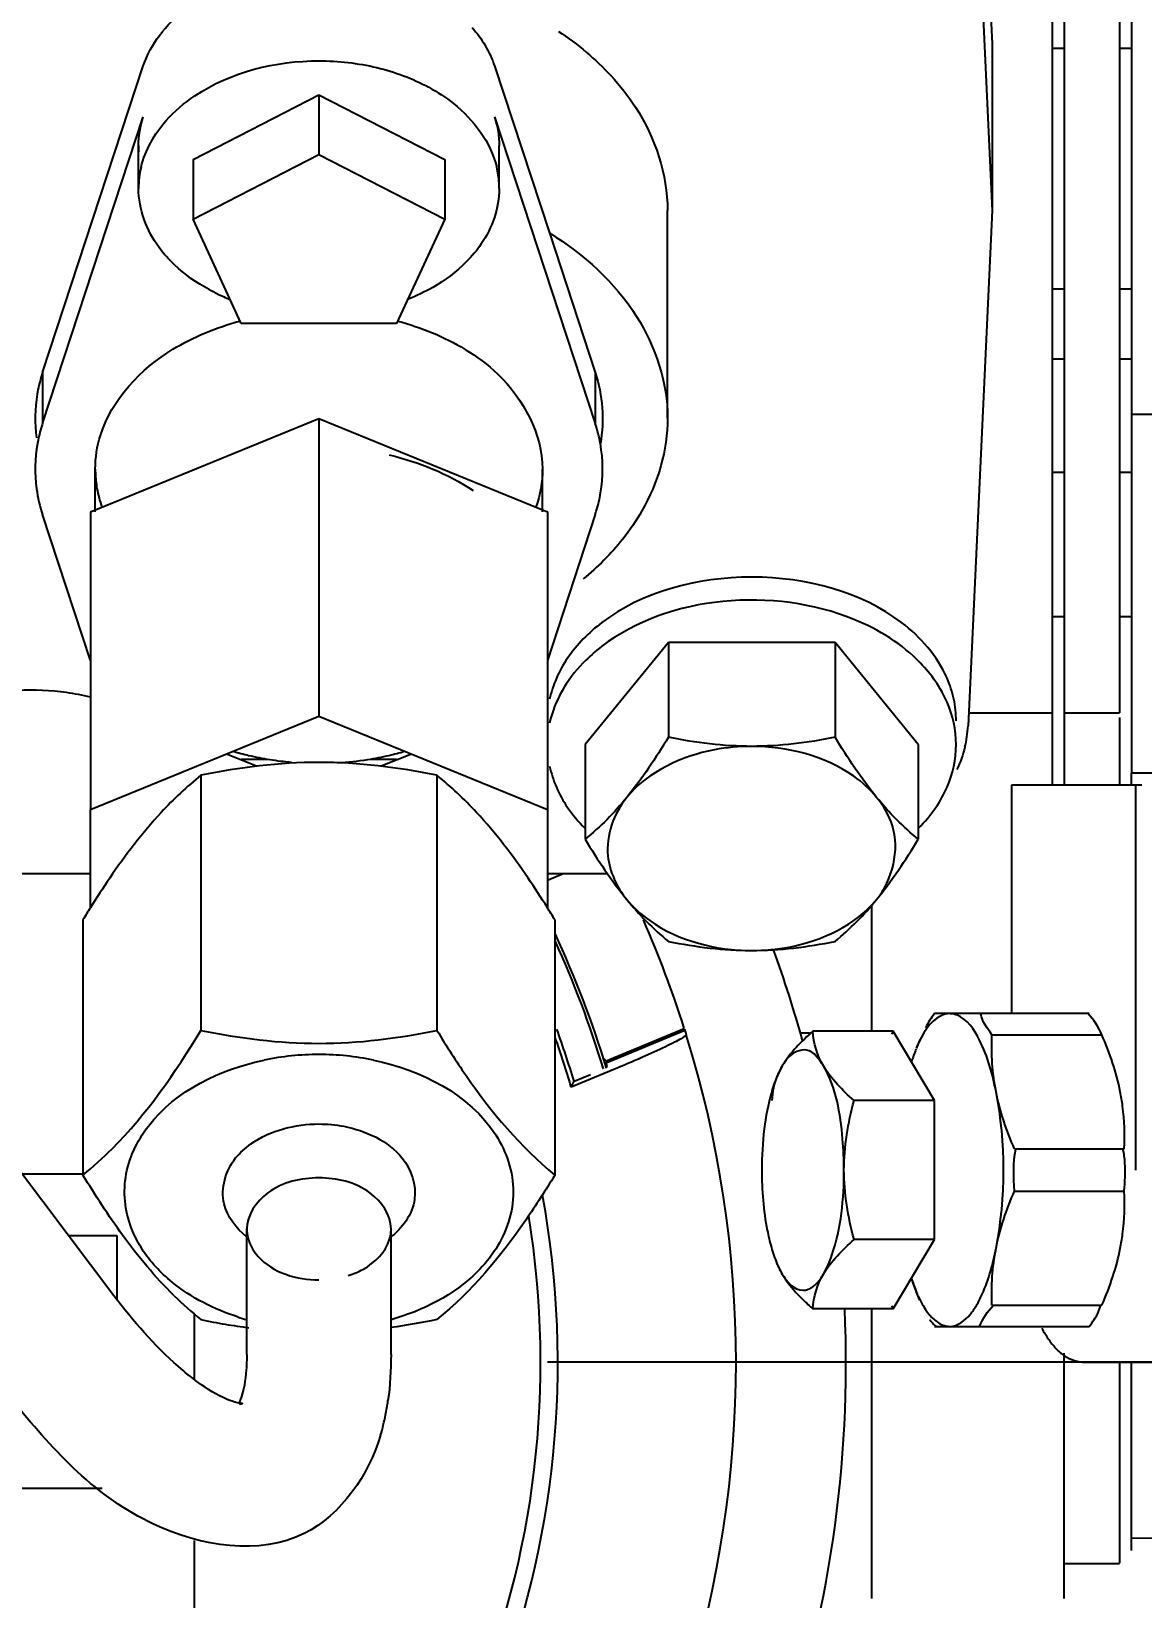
# Model space of a CAD drawing. Header units: millimetres. Extents: x 9130 to 9550, y -18883 to -17651.
# Drawn here: x 9355.924 to 9356.386, y -18046.975 to -18046.323 of the extents above; entities that cross this region are included whole.
import ezdxf

# ---------------------------------------------------------------- set-up
doc = ezdxf.new("R2010")
doc.units = ezdxf.units.MM
doc.linetypes.add('CENTER', pattern=[2, 1.25, -0.25, 0.25, -0.25])
for name, color, linetype in [('3583940_CP01DXF_CONTINUOUS_LINE', 7, 'Continuous'), ('3583940_CP03DXF_CONTINUOUS_LINE', 7, 'Continuous'), ('3884027_DKREDXF_CONTINUOUS_LINE', 7, 'Continuous'), ('5D1026_DKVG0DXF_CONTINUOUS_LINE', 7, 'Continuous'), ('DEFAULT_1', 7, 'CENTER')]:
    doc.layers.add(name, color=color, linetype=linetype)
doc.styles.add('KOTE ZA MONNTAZU', font='simplex.shx', dxfattribs={"width": 0.7, "oblique": 8, "height": 3})
doc.dimstyles.new('KOTE ZA MONTAZU u cm', dxfattribs={"dimscale": 0, "dimtxt": 1.5, "dimasz": 1.5, "dimexe": 0.8, "dimexo": 0.1, "dimgap": 1, "dimtad": 1, "dimdec": 1, "dimlfac": 10, "dimzin": 12, "dimdsep": 46, "dimtxsty": 'KOTE ZA MONNTAZU', "dimcen": 1.5, "dimclrt": 1, "dimadec": 0, "dimazin": 0, "dimtfac": 1, "dimtdec": 1, "dimtmove": 0, "dimatfit": 3, "dimfxl": 1, "dimtolj": 2, "dimtzin": 0, "dimarcsym": 0})

# ---------------------------------------------------------------- blocks, each defined once
blk = doc.blocks.new('*D1102')
at = {"color": 0, "lineweight": -2, "transparency": 16777216}
for p, q in [((9345.4099, -18047.6265), (9345.4099, -18048.70739)), ((9359.4099, -18047.6265), (9359.4099, -18048.70739)), ((9346.0099, -18048.50739), (9358.8099, -18048.50739))]:
    blk.add_line(p, q, dxfattribs=at)
at = {"color": 0, "transparency": 16777216}
for points in [[(9346.0099, -18048.40739), (9346.0099, -18048.60739), (9345.4099, -18048.50739)], [(9358.8099, -18048.40739), (9358.8099, -18048.60739), (9359.4099, -18048.50739)]]:
    blk.add_solid(points, dxfattribs=at)
at = {"layer": 'Defpoints', "color": 0, "transparency": 16777216}
for p in [(9345.4099, -18047.5265), (9359.4099, -18047.5265), (9359.4099, -18048.50739)]:
    blk.add_point(p, dxfattribs=at)
at = {"color": 1, "transparency": 16777216, "insert": (9352.4099, -18047.70739), "char_height": 3, "width": 6.9231878, "attachment_point": 5, "style": 'KOTE ZA MONNTAZU'}
blk.add_mtext('\\A2;{\\H0.4x;140 cm}', dxfattribs=at)

msp = doc.modelspace()

# ---------------------------------------------------------------- linework, layer by layer
at = {"layer": '3583940_CP01DXF_CONTINUOUS_LINE', "color": 6, "linetype": 'Continuous'}
for p, q in [((9356.1389, -18046.67601), (9356.14515, -18046.67342)), ((9356.1631, -18046.75124), (9356.19585, -18046.73768)), ((9356.19595, -18046.738), (9356.1632, -18046.75156)), ((9356.19611, -18046.7385), (9356.16336, -18046.75207)), ((9356.19595, -18046.738), (9356.19667, -18046.74028)), ((9356.16654, -18046.7547), (9356.14885, -18046.76203)), ((9356.16285, -18046.75044), (9356.16258, -18046.75055)), ((9356.1631, -18046.75124), (9356.16285, -18046.75044)), ((9356.16378, -18046.75346), (9356.1632, -18046.75156)), ((9356.14885, -18046.76203), (9356.15, -18046.75961)), ((9356.15, -18046.75961), (9356.15683, -18046.75678))]:
    msp.add_line(p, q, dxfattribs=at)
for radius, start, end in [(0.45847, 17.62548, 23.65535), (0.50419, 15.36659, 19.89812), (0.4064, 16.36015, 19.41971), (0.40819, 16.63954, 19.83598), (0.45847, 342.71583, 17.28417), (0.38436, 178.05162, 10.41973), (0.37719, 178.28265, 9.27887), (0.50419, 319.08374, 2.53141)]:
    msp.add_arc((9355.7589, -18046.8765), radius, start, end, dxfattribs=at)
for points, knots in [([(9356.19667, -18046.74028), (9356.19674, -18046.74052), (9356.19567, -18046.74116), (9356.19432, -18046.7421), (9356.19143, -18046.74357), (9356.18611, -18046.7462), (9356.17764, -18046.75001), (9356.17045, -18046.75307), (9356.16654, -18046.7547)], [0, 0, 0, 0, 0.022643, 0.081013, 0.174063, 0.298348, 0.620774, 1, 1, 1, 1]), ([(9356.16335, -18046.75379), (9356.16347, -18046.75373), (9356.16359, -18046.75364), (9356.1638, -18046.75351), (9356.16378, -18046.75346)], [0, 0, 0, 0, 0.717759, 1, 1, 1, 1])]:
    msp.add_open_spline(points, degree=3, knots=knots, dxfattribs=at)
at = {"layer": '3583940_CP03DXF_CONTINUOUS_LINE', "color": 7, "linetype": 'Continuous'}
for radius, start, end in [(0.42266, 16.82941, 24.95465), (0.42139, 16.84108, 24.58129)]:
    msp.add_arc((9355.7589, -18046.8765), radius, start, end, dxfattribs=at)
at = {"layer": '3884027_DKREDXF_CONTINUOUS_LINE', "color": 7, "linetype": 'Continuous'}
for p, q in [((9356.3769, -18045.84225), (9356.3769, -18046.6065)), ((9356.3539, -18045.84974), (9356.3539, -18046.6365)), ((9356.11695, -18046.33756), (9356.13977, -18046.40699)), ((9355.92896, -18046.46503), (9355.92896, -18046.48624)), ((9356.15884, -18046.46503), (9356.15884, -18046.48624)), ((9355.9489, -18046.52291), (9356.0439, -18046.48413)), ((9356.0439, -18046.48413), (9356.1389, -18046.52291)), ((9356.3819, -18046.48226), (9356.3819, -18046.48436)), ((9355.9489, -18046.58469), (9355.92896, -18046.52401)), ((9356.15884, -18046.52401), (9356.1389, -18046.58469)), ((9355.9489, -18046.64665), (9356.0439, -18046.60787)), ((9356.0439, -18046.60787), (9356.1389, -18046.64665)), ((9356.3489, -18046.6065), (9356.3489, -18046.6365)), ((9356.01794, -18046.62866), (9356.00546, -18046.62357)), ((9356.08235, -18046.62357), (9356.06986, -18046.62866)), ((9356.38607, -18046.6365), (9356.33198, -18046.6365)), ((9356.3819, -18046.6365), (9356.3819, -18046.6315)), ((9355.9489, -18046.68748), (9355.9489, -18046.64665)), ((9356.1389, -18046.64665), (9356.1389, -18046.68748)), ((9356.3819, -18046.9547), (9356.3819, -18046.8765))]:
    msp.add_line(p, q, dxfattribs=at)
at = {"layer": '3884027_DKREDXF_CONTINUOUS_LINE', "color": 6, "linetype": 'Continuous'}
for p, q in [((9356.3489, -18045.85181), (9356.3489, -18046.6065)), ((9356.31385, -18046.11411), (9356.3239, -18046.32835)), ((9356.3819, -18046.13992), (9356.3819, -18046.48226)), ((9356.31385, -18046.1834), (9356.3239, -18046.39765)), ((9355.95866, -18046.84873), (9355.50243, -18046.24517)), ((9356.3239, -18046.32835), (9356.3239, -18046.39765)), ((9356.3489, -18046.33016), (9356.3539, -18046.33016)), ((9356.3769, -18046.33016), (9356.3819, -18046.33016)), ((9355.92896, -18046.46503), (9355.97085, -18046.33756)), ((9355.99159, -18046.37644), (9356.0439, -18046.34956)), ((9356.0439, -18046.34956), (9356.0439, -18046.37431)), ((9356.0439, -18046.34956), (9356.09621, -18046.37644)), ((9355.92896, -18046.48624), (9355.97085, -18046.35877)), ((9356.11695, -18046.35877), (9356.15884, -18046.48624)), ((9355.9689, -18046.38845), (9355.9689, -18046.37078)), ((9355.99159, -18046.40118), (9356.0439, -18046.37431)), ((9355.99159, -18046.37644), (9355.99159, -18046.40118)), ((9356.0439, -18046.37431), (9356.09621, -18046.40118)), ((9356.09621, -18046.37644), (9356.09621, -18046.40118)), ((9356.1189, -18046.38845), (9356.1189, -18046.37078)), ((9356.01157, -18046.44467), (9355.99159, -18046.40118)), ((9356.09621, -18046.40118), (9356.07623, -18046.44467)), ((9356.1889, -18046.48391), (9356.1889, -18046.39765)), ((9356.3239, -18046.39765), (9356.31385, -18046.61189)), ((9356.13977, -18046.40699), (9356.15884, -18046.46503)), ((9356.3489, -18046.43016), (9356.3539, -18046.43016)), ((9356.3769, -18046.43016), (9356.3819, -18046.43016)), ((9356.07623, -18046.44467), (9356.01157, -18046.44467)), ((9356.3489, -18046.45924), (9356.3539, -18046.45924)), ((9356.3769, -18046.45924), (9356.3819, -18046.45924)), ((9356.0439, -18046.48413), (9356.0439, -18046.60787)), ((9356.3819, -18046.48226), (9356.42678, -18046.48226)), ((9356.3819, -18046.48436), (9356.3819, -18046.6315)), ((9355.9509, -18046.52291), (9355.9509, -18046.50513)), ((9356.1369, -18046.52291), (9356.1369, -18046.50513)), ((9356.3539, -18046.5065), (9356.3489, -18046.5065)), ((9356.3819, -18046.5065), (9356.3769, -18046.5065)), ((9355.9489, -18046.52291), (9355.9489, -18046.64665)), ((9356.1389, -18046.52291), (9356.1389, -18046.64665)), ((9356.3539, -18046.5665), (9356.3489, -18046.5665)), ((9356.3819, -18046.5665), (9356.3769, -18046.5665)), ((9356.18926, -18046.57725), (9356.15462, -18046.61968)), ((9356.18926, -18046.57725), (9356.18926, -18046.6166)), ((9356.25854, -18046.57725), (9356.18926, -18046.57725)), ((9356.25854, -18046.57725), (9356.25854, -18046.6166)), ((9356.29318, -18046.61968), (9356.25854, -18046.57725)), ((9356.31385, -18046.6065), (9356.3489, -18046.6065)), ((9356.3539, -18046.6065), (9356.3769, -18046.6065)), ((9356.3769, -18046.6084), (9356.3769, -18046.6365)), ((9356.15462, -18046.61968), (9356.15462, -18046.65902)), ((9356.29318, -18046.61968), (9356.29318, -18046.65902)), ((9356.01157, -18046.62569), (9356.02258, -18046.62569)), ((9356.06522, -18046.62569), (9356.07623, -18046.62569)), ((9355.99483, -18046.63241), (9355.99483, -18046.73847)), ((9356.09298, -18046.63241), (9356.09298, -18046.73847)), ((9356.33198, -18046.6365), (9356.33198, -18046.7315)), ((9356.7769, -18046.6315), (9356.3819, -18046.6315)), ((9356.38358, -18046.7965), (9356.3836, -18046.63665)), ((9355.9489, -18046.67342), (9355.8989, -18046.67342)), ((9356.16399, -18046.67342), (9356.1389, -18046.67342)), ((9356.2739, -18046.73876), (9356.2739, -18046.68634)), ((9355.94575, -18046.69251), (9355.94575, -18046.79858)), ((9356.14205, -18046.69251), (9356.14205, -18046.79858)), ((9356.3643, -18046.7315), (9356.29988, -18046.7315)), ((9356.28276, -18046.73876), (9356.24936, -18046.73876)), ((9356.28276, -18046.73876), (9356.28203, -18046.73999)), ((9356.29986, -18046.76763), (9356.28276, -18046.73876)), ((9356.32382, -18046.74025), (9356.36949, -18046.74025)), ((9356.29376, -18046.74241), (9356.29223, -18046.74604)), ((9356.23662, -18046.7532), (9356.23439, -18046.75769)), ((9356.23461, -18046.75715), (9356.23439, -18046.75768)), ((9356.29986, -18046.76763), (9356.26647, -18046.76763)), ((9356.29986, -18046.82537), (9356.29986, -18046.76763)), ((9356.3332, -18046.78774), (9356.37886, -18046.78774)), ((9356.3332, -18046.80525), (9356.37886, -18046.80525)), ((9356.0139, -18046.87316), (9356.0139, -18046.82099)), ((9356.0739, -18046.87316), (9356.0739, -18046.82099)), ((9356.29986, -18046.82537), (9356.26647, -18046.82537)), ((9356.28276, -18046.85423), (9356.29986, -18046.82537)), ((9356.23461, -18046.83585), (9356.23439, -18046.83531)), ((9356.23439, -18046.83531), (9356.23662, -18046.8398)), ((9356.29376, -18046.85059), (9356.29223, -18046.84695)), ((9356.32382, -18046.85274), (9356.36949, -18046.85274)), ((9356.28276, -18046.85423), (9356.24936, -18046.85423)), ((9356.2739, -18046.97464), (9356.2739, -18046.85423)), ((9356.28203, -18046.853), (9356.28276, -18046.85423)), ((9356.29988, -18046.8615), (9356.3643, -18046.8615)), ((9356.3539, -18046.97464), (9356.3539, -18046.87257)), ((9356.42371, -18046.8765), (9356.36263, -18046.8765)), ((9356.3769, -18046.8765), (9356.3769, -18046.95998)), ((9356.41226, -18046.9493), (9356.3819, -18046.9497)), ((9356.3539, -18046.96), (9356.3769, -18046.96))]:
    msp.add_line(p, q, dxfattribs=at)
for centre, radius, start, end in [((9356.00642, -18046.37077), 0.03752, 180.00235, 183.64498), ((9356.00706, -18046.3885), 0.03816, 166.51698, 179.92984), ((9356.08075, -18046.38851), 0.03815, 3.38166, 13.48663), ((9356.08138, -18046.38845), 0.03752, 359.99949, 3.35336), ((9356.03631, -18046.36033), 0.07985, 241.50363, 244.17901), ((9356.03833, -18046.35612), 0.08453, 244.19034, 248.18473), ((9355.9974, -18046.50513), 0.0465, 179.99938, 181.96318), ((9355.99781, -18046.5051), 0.04691, 181.97573, 189.88357), ((9355.99984, -18046.50471), 0.04898, 189.92532, 199.38622), ((9355.92452, -18046.70489), 0.1078, 76.92318, 82.33143), ((9356.2658, -18046.60982), 0.0431, 0.05117, 12.04816), ((9356.26796, -18046.60969), 0.04594, 346.02106, 357.26062), ((9356.10026, -18046.7615), 0.16668, 129.23853, 137.01876), ((9355.98754, -18046.7615), 0.16668, 42.98071, 50.76146), ((9356.28969, -18046.901), 0.40218, 145.84227, 147.92709), ((9355.79811, -18046.901), 0.40218, 32.07293, 34.15753), ((9356.39122, -18046.96522), 0.52232, 147.87225, 148.52593), ((9355.69658, -18046.96522), 0.52232, 31.47407, 32.12775), ((9356.04381, -18046.86079), 0.1123, 89.95558, 101.63853), ((9356.04391, -18046.86232), 0.11383, 84.21946, 90.00484), ((9356.40365, -18046.78932), 0.11947, 158.87689, 161.56589), ((9356.34614, -18046.76873), 0.05848, 155.98514, 157.1691), ((9356.04428, -18046.85888), 0.11036, 78.30528, 84.23111), ((9356.40365, -18046.80368), 0.11947, 198.43414, 201.12386), ((9356.09963, -18046.73024), 0.16578, 225.62443, 230.78769), ((9356.34434, -18046.82504), 0.05653, 202.81145, 205.05545), ((9356.05757, -18046.552), 0.31304, 258.43711, 260.32683), ((9356.04143, -18046.76129), 0.10124, 252.12073, 254.18484), ((9356.05022, -18046.59511), 0.2693, 260.32869, 262.44516), ((9356.36462, -18046.85792), 0.01905, 230.13796, 235.83448), ((9355.97649, -18046.87944), 0.09698, 343.69754, 348.77897), ((9355.96525, -18046.87716), 0.10845, 348.75588, 351.94603)]:
    msp.add_arc(centre, radius, start, end, dxfattribs=at)
at = {"layer": '3884027_DKREDXF_CONTINUOUS_LINE', "color": 7, "linetype": 'Continuous'}
for centre, radius, start, end in [((9355.98735, -18046.48429), 0.06148, 163.47833, 170.34443), ((9355.9889, -18046.48473), 0.06309, 161.80873, 163.49747), ((9355.9856, -18046.48392), 0.0597, 170.41375, 187.89361), ((9355.9889, -18046.50594), 0.06309, 161.80873, 163.49747), ((9356.10002, -18046.5056), 0.06193, 10.29298, 18.21871), ((9355.98679, -18046.50539), 0.06091, 166.90731, 169.6987), ((9355.98792, -18046.50565), 0.06207, 163.49292, 166.90509), ((9355.98567, -18046.50513), 0.05976, 169.74614, 187.88267), ((9356.10201, -18046.50513), 0.05988, 350.45115, 10.18578), ((9355.98746, -18046.50474), 0.06159, 188.016, 198.2313), ((9356.10045, -18046.50475), 0.06148, 343.47833, 350.34443), ((9356.0989, -18046.50431), 0.06309, 341.80873, 343.49747), ((9356.04192, -18046.50762), 0.11965, 253.65959, 256.83856), ((9356.04302, -18046.50289), 0.12451, 256.84241, 260.96675), ((9356.04477, -18046.50283), 0.12456, 279.00829, 283.13108), ((9356.04586, -18046.50756), 0.11971, 283.13581, 286.33987), ((9356.04367, -18046.49885), 0.12859, 260.96308, 264.99956), ((9356.04406, -18046.49829), 0.12916, 273.3573, 279.0046), ((9356.28492, -18046.78221), 0.09405, 7.5217, 11.16635), ((9356.02912, -18046.82098), 0.01522, 180.05382, 193.80932), ((9356.02976, -18046.82084), 0.01587, 193.75984, 198.442), ((9356.28492, -18046.81078), 0.09405, 348.83365, 352.47898)]:
    msp.add_arc(centre, radius, start, end, dxfattribs=at)
at = {"layer": '3884027_DKREDXF_CONTINUOUS_LINE', "color": 6, "linetype": 'Continuous'}
for points in [[(9355.97085, -18046.33756), (9355.97386, -18046.32838), (9355.98042, -18046.3202), (9355.988, -18046.31421)], [(9356.14355, -18046.32317), (9356.15149, -18046.32848), (9356.15894, -18046.33467), (9356.1654, -18046.34169)], [(9356.0439, -18046.33542), (9356.05199, -18046.33542), (9356.06013, -18046.33635), (9356.068, -18046.33823)], [(9356.068, -18046.33823), (9356.07548, -18046.34003), (9356.08283, -18046.34272), (9356.08959, -18046.3464)], [(9355.9689, -18046.37078), (9355.9689, -18046.36672), (9355.96958, -18046.36262), (9355.97085, -18046.35877)], [(9355.96995, -18046.3796), (9355.97165, -18046.37249), (9355.9755, -18046.36577), (9355.98035, -18046.36029)], [(9356.11695, -18046.35877), (9356.11822, -18046.36262), (9356.1189, -18046.36672), (9356.1189, -18046.37078)], [(9356.1189, -18046.38845), (9356.1189, -18046.39654), (9356.11599, -18046.40487), (9356.11142, -18046.41154)], [(9356.11142, -18046.41154), (9356.10959, -18046.41422), (9356.10748, -18046.41673), (9356.10518, -18046.41903)], [(9355.99821, -18046.43051), (9355.99304, -18046.4277), (9355.98814, -18046.42428), (9355.98386, -18046.42023)], [(9356.10518, -18046.41903), (9356.10107, -18046.42315), (9356.0963, -18046.42668), (9356.09124, -18046.42959)], [(9356.09124, -18046.42959), (9356.08791, -18046.4315), (9356.08443, -18046.43317), (9356.08086, -18046.4346)], [(9355.98317, -18046.45533), (9355.99178, -18046.45007), (9356.00133, -18046.4462), (9356.01108, -18046.4436)], [(9356.07672, -18046.4436), (9356.08649, -18046.4462), (9356.09605, -18046.45008), (9356.10468, -18046.45535)], [(9356.1369, -18046.50513), (9356.1369, -18046.51049), (9356.13594, -18046.51591), (9356.13416, -18046.52097)], [(9356.17014, -18046.53436), (9356.16531, -18046.5404), (9356.15976, -18046.5459), (9356.15378, -18046.55081)], [(9356.28621, -18046.5689), (9356.25317, -18046.54372), (9356.19463, -18046.54372), (9356.16159, -18046.5689)], [(9356.16159, -18046.5689), (9356.15614, -18046.57305), (9356.15118, -18046.57803), (9356.14732, -18046.5837)], [(9356.30512, -18046.59206), (9356.30114, -18046.58293), (9356.29414, -18046.57494), (9356.28621, -18046.5689)], [(9356.16159, -18046.5788), (9356.15878, -18046.58094), (9356.15612, -18046.58328), (9356.15367, -18046.58582)], [(9356.14732, -18046.5837), (9356.14552, -18046.58633), (9356.14395, -18046.58914), (9356.14268, -18046.59206)], [(9356.15367, -18046.58582), (9356.14708, -18046.59265), (9356.14183, -18046.60144), (9356.13985, -18046.61072)], [(9356.14268, -18046.59206), (9356.14145, -18046.59487), (9356.14049, -18046.59782), (9356.13985, -18046.60082)], [(9356.30512, -18046.60196), (9356.30252, -18046.59599), (9356.29865, -18046.59051), (9356.29413, -18046.58582)], [(9356.30795, -18046.60082), (9356.30731, -18046.59782), (9356.30635, -18046.59487), (9356.30512, -18046.59206)], [(9355.9389, -18046.59805), (9355.92567, -18046.59627), (9355.9119, -18046.59686), (9355.89889, -18046.59989)], [(9356.3089, -18046.61968), (9356.3089, -18046.61364), (9356.30754, -18046.6075), (9356.30512, -18046.60196)], [(9356.18926, -18046.6166), (9356.18396, -18046.62524), (9356.17835, -18046.63374), (9356.17194, -18046.6416)], [(9356.2239, -18046.62038), (9356.21228, -18046.62038), (9356.20064, -18046.61892), (9356.18926, -18046.6166)], [(9356.25854, -18046.6166), (9356.24716, -18046.61892), (9356.23552, -18046.62038), (9356.2239, -18046.62038)], [(9356.27586, -18046.6416), (9356.26945, -18046.63374), (9356.26384, -18046.62524), (9356.25854, -18046.6166)], [(9356.30512, -18046.63739), (9356.30754, -18046.63186), (9356.3089, -18046.62572), (9356.3089, -18046.61968)], [(9356.31254, -18046.62079), (9356.31176, -18046.62396), (9356.31063, -18046.62706), (9356.30923, -18046.63001)], [(9356.0439, -18046.62704), (9356.02744, -18046.62704), (9356.01095, -18046.62911), (9355.99483, -18046.63241)], [(9356.09298, -18046.63241), (9356.07685, -18046.62911), (9356.06036, -18046.62704), (9356.0439, -18046.62704)], [(9356.13985, -18046.62864), (9356.14049, -18046.63164), (9356.14145, -18046.63458), (9356.14268, -18046.63739)], [(9356.14268, -18046.63739), (9356.14395, -18046.64032), (9356.14552, -18046.64312), (9356.14732, -18046.64576)], [(9356.30048, -18046.64576), (9356.30228, -18046.64312), (9356.30385, -18046.64032), (9356.30512, -18046.63739)], [(9356.17194, -18046.6416), (9356.16676, -18046.64794), (9356.16096, -18046.65384), (9356.15462, -18046.65902)], [(9356.17194, -18046.6416), (9356.16654, -18046.64821), (9356.16317, -18046.65749), (9356.16407, -18046.66598)], [(9356.2824, -18046.65337), (9356.28102, -18046.6491), (9356.2787, -18046.64507), (9356.27586, -18046.6416)], [(9356.29318, -18046.65902), (9356.28684, -18046.65384), (9356.28104, -18046.64794), (9356.27586, -18046.6416)], [(9355.97832, -18046.64787), (9355.97043, -18046.65634), (9355.9634, -18046.66562), (9355.95689, -18046.67519)], [(9356.13092, -18046.67519), (9356.12441, -18046.66562), (9356.11737, -18046.65634), (9356.10948, -18046.64787)], [(9356.14732, -18046.64576), (9356.14943, -18046.64886), (9356.15188, -18046.65176), (9356.15454, -18046.65442)], [(9356.29326, -18046.65442), (9356.29592, -18046.65176), (9356.29837, -18046.64886), (9356.30048, -18046.64576)], [(9356.27586, -18046.68402), (9356.28247, -18046.67593), (9356.28561, -18046.66331), (9356.2824, -18046.65337)], [(9356.15462, -18046.65902), (9356.15991, -18046.66767), (9356.16553, -18046.67617), (9356.17194, -18046.68402)], [(9356.27586, -18046.68402), (9356.28227, -18046.67617), (9356.28789, -18046.66767), (9356.29318, -18046.65902)], [(9356.16407, -18046.66598), (9356.16476, -18046.67251), (9356.16779, -18046.67894), (9356.17194, -18046.68402)], [(9356.17194, -18046.68402), (9356.17712, -18046.69037), (9356.18292, -18046.69627), (9356.18926, -18046.70145)], [(9356.25854, -18046.70145), (9356.26489, -18046.69627), (9356.27068, -18046.69037), (9356.27586, -18046.68402)], [(9356.18926, -18046.70145), (9356.20064, -18046.70377), (9356.21228, -18046.70524), (9356.2239, -18046.70524)], [(9356.2239, -18046.70524), (9356.23552, -18046.70524), (9356.24716, -18046.70377), (9356.25854, -18046.70145)], [(9356.29988, -18046.7315), (9356.29852, -18046.73336), (9356.29712, -18046.73524), (9356.29616, -18046.73734)], [(9356.32382, -18046.74025), (9356.3219, -18046.73761), (9356.31964, -18046.73482), (9356.31924, -18046.73157)], [(9355.99483, -18046.73847), (9356.01095, -18046.74176), (9356.02744, -18046.74384), (9356.0439, -18046.74384)], [(9356.0439, -18046.74384), (9356.06036, -18046.74384), (9356.07685, -18046.74176), (9356.09298, -18046.73847)], [(9356.24936, -18046.73876), (9356.24455, -18046.74301), (9356.23989, -18046.74767), (9356.23662, -18046.7532)], [(9356.25372, -18046.7532), (9356.25116, -18046.74887), (9356.24962, -18046.74378), (9356.24936, -18046.73876)], [(9356.3255, -18046.764), (9356.32396, -18046.75621), (9356.32346, -18046.74818), (9356.32382, -18046.74025)], [(9356.26647, -18046.76763), (9356.26165, -18046.76339), (9356.25699, -18046.75872), (9356.25372, -18046.7532)], [(9356.23439, -18046.75769), (9356.23347, -18046.75986), (9356.23272, -18046.7621), (9356.23207, -18046.76436)], [(9356.23459, -18046.7572), (9356.23321, -18046.76048), (9356.23244, -18046.76407), (9356.23226, -18046.76763)], [(9356.23207, -18046.76436), (9356.23066, -18046.76927), (9356.22973, -18046.77433), (9356.2291, -18046.7794)], [(9356.26227, -18046.7965), (9356.26227, -18046.78677), (9356.26392, -18046.77701), (9356.26647, -18046.76763)], [(9356.3255, -18046.829), (9356.3297, -18046.80774), (9356.3297, -18046.78525), (9356.3255, -18046.764)], [(9356.3332, -18046.78774), (9356.32984, -18046.78013), (9356.32711, -18046.77216), (9356.3255, -18046.764)], [(9356.2291, -18046.7794), (9356.22839, -18046.78506), (9356.22807, -18046.79079), (9356.22807, -18046.7965)], [(9356.3332, -18046.80525), (9356.33281, -18046.79948), (9356.33244, -18046.79353), (9356.33376, -18046.78789)], [(9355.96226, -18046.82355), (9355.95639, -18046.81547), (9355.95096, -18046.80709), (9355.94575, -18046.79858)], [(9356.26647, -18046.82537), (9356.26392, -18046.81598), (9356.26227, -18046.80622), (9356.26227, -18046.7965)], [(9356.3255, -18046.829), (9356.32711, -18046.82084), (9356.32984, -18046.81287), (9356.3332, -18046.80525)], [(9355.98369, -18046.84873), (9355.97582, -18046.84102), (9355.96874, -18046.83246), (9355.96226, -18046.82355)], [(9355.97038, -18046.82939), (9355.96882, -18046.82697), (9355.96745, -18046.82441), (9355.96635, -18046.82175)], [(9356.25372, -18046.8398), (9356.25699, -18046.83428), (9356.26165, -18046.82961), (9356.26647, -18046.82537)], [(9355.98282, -18046.84308), (9355.97804, -18046.83918), (9355.97372, -18046.83457), (9355.97038, -18046.82939)], [(9356.23207, -18046.82864), (9356.23272, -18046.8309), (9356.23347, -18046.83314), (9356.23439, -18046.83531)], [(9356.32382, -18046.85274), (9356.32346, -18046.84482), (9356.32396, -18046.83678), (9356.3255, -18046.829)], [(9356.01034, -18046.85764), (9356.00047, -18046.85446), (9355.99086, -18046.84964), (9355.98282, -18046.84308)], [(9356.23662, -18046.8398), (9356.23812, -18046.84233), (9356.23993, -18046.84468), (9356.24188, -18046.84688)], [(9356.23662, -18046.8398), (9356.23846, -18046.84291), (9356.24155, -18046.8465), (9356.24517, -18046.8465)], [(9356.24936, -18046.85423), (9356.24962, -18046.84921), (9356.25116, -18046.84412), (9356.25372, -18046.8398)], [(9356.09298, -18046.85868), (9356.08666, -18046.85997), (9356.0803, -18046.86108), (9356.0739, -18046.86195)], [(9356.31863, -18046.8615), (9356.32008, -18046.85835), (9356.32182, -18046.85519), (9356.32434, -18046.85282)], [(9356.0739, -18046.87316), (9356.0739, -18046.87958), (9356.07353, -18046.88601), (9356.07263, -18046.89236)], [(9356.35392, -18046.87369), (9356.35643, -18046.87539), (9356.35958, -18046.87638), (9356.36262, -18046.87638)], [(9356.00575, -18046.89183), (9356.00145, -18046.89003), (9355.99745, -18046.88749), (9355.99367, -18046.88476)], [(9356.06957, -18046.90666), (9356.06471, -18046.92322), (9356.05324, -18046.93981), (9356.03782, -18046.94755)]]:
    msp.add_open_spline(points, degree=3, dxfattribs=at)
at = {"layer": '3884027_DKREDXF_CONTINUOUS_LINE', "color": 7, "linetype": 'Continuous'}
for points in [[(9356.1076, -18046.32156), (9356.11167, -18046.3262), (9356.11503, -18046.33169), (9356.11695, -18046.33756)], [(9356.15884, -18046.46503), (9356.16192, -18046.4744), (9356.1627, -18046.48484), (9356.16094, -18046.49454)], [(9356.07312, -18046.49926), (9356.08544, -18046.50215), (9356.09757, -18046.50702), (9356.10806, -18046.51409)], [(9356.36949, -18046.74025), (9356.36805, -18046.73711), (9356.3663, -18046.73395), (9356.36378, -18046.73157)], [(9356.37718, -18046.764), (9356.37557, -18046.75584), (9356.37284, -18046.74787), (9356.36949, -18046.74025)], [(9356.37886, -18046.78774), (9356.37914, -18046.7818), (9356.37893, -18046.7758), (9356.37816, -18046.7699)], [(9356.00451, -18046.81056), (9356.00292, -18046.80421), (9356.00512, -18046.79657), (9356.00927, -18046.79149)], [(9356.37886, -18046.80525), (9356.37913, -18046.80137), (9356.37939, -18046.79746), (9356.37913, -18046.79358)], [(9356.37816, -18046.82309), (9356.37893, -18046.81719), (9356.37914, -18046.8112), (9356.37886, -18046.80525)], [(9356.01385, -18046.82431), (9356.00953, -18046.82084), (9356.00585, -18046.81594), (9356.00451, -18046.81056)], [(9356.37409, -18046.8408), (9356.37535, -18046.83694), (9356.3764, -18046.83299), (9356.37718, -18046.829)], [(9356.36949, -18046.85274), (9356.37121, -18046.84884), (9356.37276, -18046.84486), (9356.37409, -18046.8408)], [(9356.3643, -18046.8615), (9356.36566, -18046.85963), (9356.36706, -18046.85776), (9356.36802, -18046.85566)]]:
    msp.add_open_spline(points, degree=3, dxfattribs=at)
at = {"layer": '3884027_DKREDXF_CONTINUOUS_LINE', "color": 6, "linetype": 'Continuous'}
for points, knots in [([(9355.98035, -18046.36029), (9355.98384, -18046.35635), (9356.0017, -18046.34127), (9356.02604, -18046.33542), (9356.0439, -18046.33542)], [0, 0, 0, 0, 0.227967, 1, 1, 1, 1]), ([(9356.1654, -18046.34169), (9356.16911, -18046.34572), (9356.18187, -18046.36175), (9356.1889, -18046.38263), (9356.1889, -18046.39765)], [0, 0, 0, 0, 0.267173, 1, 1, 1, 1]), ([(9356.08959, -18046.3464), (9356.09318, -18046.34835), (9356.10557, -18046.35629), (9356.11537, -18046.36923), (9356.11785, -18046.37961)], [0, 0, 0, 0, 0.277265, 1, 1, 1, 1]), ([(9355.98386, -18046.42023), (9355.98152, -18046.41803), (9355.97352, -18046.40925), (9355.9689, -18046.39713), (9355.9689, -18046.38845)], [0, 0, 0, 0, 0.270394, 1, 1, 1, 1]), ([(9356.13977, -18046.40699), (9356.15397, -18046.41584), (9356.17843, -18046.43742), (9356.1889, -18046.46921), (9356.1889, -18046.48391)], [0, 0, 0, 0, 0.532334, 1, 1, 1, 1]), ([(9355.9509, -18046.50513), (9355.9509, -18046.5004), (9355.95401, -18046.47998), (9355.96985, -18046.46344), (9355.98317, -18046.45533)], [0, 0, 0, 0, 0.232601, 1, 1, 1, 1]), ([(9356.10468, -18046.45535), (9356.10953, -18046.45831), (9356.12583, -18046.47016), (9356.1369, -18046.49058), (9356.1369, -18046.50513)], [0, 0, 0, 0, 0.280964, 1, 1, 1, 1]), ([(9356.1889, -18046.48391), (9356.1889, -18046.49725), (9356.18346, -18046.51571), (9356.17313, -18046.53061), (9356.17014, -18046.53436)], [0, 0, 0, 0, 0.735844, 1, 1, 1, 1]), ([(9356.29413, -18046.58582), (9356.28646, -18046.57786), (9356.24662, -18046.55295), (9356.18954, -18046.5575), (9356.16159, -18046.5788)], [0, 0, 0, 0, 0.239347, 1, 1, 1, 1]), ([(9356.2239, -18046.62038), (9356.2187, -18046.62038), (9356.19985, -18046.62205), (9356.18068, -18046.6309), (9356.17194, -18046.6416)], [0, 0, 0, 0, 0.273402, 1, 1, 1, 1]), ([(9356.27586, -18046.6416), (9356.27313, -18046.63825), (9356.25879, -18046.62536), (9356.23864, -18046.62038), (9356.2239, -18046.62038)], [0, 0, 0, 0, 0.226786, 1, 1, 1, 1]), ([(9356.17194, -18046.68402), (9356.17467, -18046.68737), (9356.18901, -18046.70026), (9356.20916, -18046.70524), (9356.2239, -18046.70524)], [0, 0, 0, 0, 0.226786, 1, 1, 1, 1]), ([(9356.2239, -18046.70524), (9356.2291, -18046.70524), (9356.24795, -18046.70358), (9356.26712, -18046.69473), (9356.27586, -18046.68402)], [0, 0, 0, 0, 0.273402, 1, 1, 1, 1]), ([(9356.30625, -18046.7315), (9356.30501, -18046.7315), (9356.29841, -18046.73334), (9356.29489, -18046.74006), (9356.29271, -18046.74493)], [0, 0, 0, 0, 0.188777, 1, 1, 1, 1]), ([(9356.30915, -18046.73205), (9356.30868, -18046.73187), (9356.30773, -18046.73159), (9356.30674, -18046.7315), (9356.30625, -18046.7315)], [0, 0, 0, 0, 0.507852, 1, 1, 1, 1]), ([(9356.3255, -18046.764), (9356.32404, -18046.7566), (9356.321, -18046.74508), (9356.31352, -18046.73374), (9356.30915, -18046.73205)], [0, 0, 0, 0, 0.616884, 1, 1, 1, 1]), ([(9355.94575, -18046.79858), (9355.94997, -18046.79513), (9355.9693, -18046.77774), (9355.98412, -18046.75595), (9355.99483, -18046.73847)], [0, 0, 0, 0, 0.209943, 1, 1, 1, 1]), ([(9356.09298, -18046.73847), (9356.09687, -18046.74483), (9356.11076, -18046.76668), (9356.12774, -18046.78689), (9356.14205, -18046.79858)], [0, 0, 0, 0, 0.287498, 1, 1, 1, 1]), ([(9356.25372, -18046.7532), (9356.25209, -18046.75044), (9356.24782, -18046.74459), (9356.24111, -18046.7476), (9356.23932, -18046.74951)], [0, 0, 0, 0, 0.54975, 1, 1, 1, 1]), ([(9355.96635, -18046.82175), (9355.96348, -18046.81486), (9355.96133, -18046.7988), (9355.97651, -18046.7671), (9356.00306, -18046.75455), (9356.02116, -18046.7508)], [0, 0, 0, 0, 0.221431, 0.451634, 1, 1, 1, 1]), ([(9356.06665, -18046.7508), (9356.08608, -18046.75483), (9356.11521, -18046.76912), (9356.12754, -18046.80558), (9356.12191, -18046.82244), (9356.11742, -18046.8294)], [0, 0, 0, 0, 0.545057, 0.772525, 1, 1, 1, 1]), ([(9356.23662, -18046.7532), (9356.23623, -18046.75385), (9356.23551, -18046.75517), (9356.23488, -18046.75652), (9356.23459, -18046.7572)], [0, 0, 0, 0, 0.509121, 1, 1, 1, 1]), ([(9356.23932, -18046.74951), (9356.23883, -18046.75004), (9356.23786, -18046.75123), (9356.23703, -18046.75251), (9356.23662, -18046.7532)], [0, 0, 0, 0, 0.473438, 1, 1, 1, 1]), ([(9356.26227, -18046.7965), (9356.26227, -18046.79218), (9356.26152, -18046.77752), (9356.25905, -18046.7622), (9356.25372, -18046.7532)], [0, 0, 0, 0, 0.292146, 1, 1, 1, 1]), ([(9356.14205, -18046.79858), (9356.13816, -18046.80493), (9356.12427, -18046.82678), (9356.10729, -18046.847), (9356.09298, -18046.85868)], [0, 0, 0, 0, 0.287498, 1, 1, 1, 1]), ([(9356.22807, -18046.7965), (9356.22807, -18046.80487), (9356.22892, -18046.81574), (9356.23139, -18046.82628), (9356.23207, -18046.82864)], [0, 0, 0, 0, 0.773739, 1, 1, 1, 1]), ([(9356.25372, -18046.8398), (9356.2552, -18046.8373), (9356.26089, -18046.82352), (9356.26227, -18046.8084), (9356.26227, -18046.7965)], [0, 0, 0, 0, 0.195908, 1, 1, 1, 1]), ([(9356.11742, -18046.8294), (9356.11522, -18046.8328), (9356.10385, -18046.84652), (9356.0871, -18046.85498), (9356.07397, -18046.8587)], [0, 0, 0, 0, 0.228745, 1, 1, 1, 1]), ([(9356.31736, -18046.85279), (9356.31827, -18046.85127), (9356.32204, -18046.84373), (9356.32422, -18046.83551), (9356.3255, -18046.829)], [0, 0, 0, 0, 0.210465, 1, 1, 1, 1]), ([(9356.23459, -18046.83579), (9356.23488, -18046.83647), (9356.23551, -18046.83783), (9356.23623, -18046.83914), (9356.23662, -18046.8398)], [0, 0, 0, 0, 0.490879, 1, 1, 1, 1]), ([(9356.24517, -18046.8465), (9356.24567, -18046.8465), (9356.2467, -18046.84636), (9356.24767, -18046.84598), (9356.24814, -18046.84574)], [0, 0, 0, 0, 0.486689, 1, 1, 1, 1]), ([(9356.24814, -18046.84574), (9356.24865, -18046.84547), (9356.24968, -18046.84479), (9356.25058, -18046.84395), (9356.25102, -18046.84348)], [0, 0, 0, 0, 0.472783, 1, 1, 1, 1]), ([(9356.25102, -18046.84348), (9356.25151, -18046.84296), (9356.25248, -18046.84177), (9356.25331, -18046.84049), (9356.25372, -18046.8398)], [0, 0, 0, 0, 0.473438, 1, 1, 1, 1]), ([(9356.29053, -18046.84246), (9356.29079, -18046.84323), (9356.29134, -18046.84474), (9356.29193, -18046.84623), (9356.29223, -18046.84696)], [0, 0, 0, 0, 0.511046, 1, 1, 1, 1]), ([(9355.99367, -18046.88476), (9355.99082, -18046.88271), (9355.97778, -18046.87211), (9355.96666, -18046.85932), (9355.95866, -18046.84873)], [0, 0, 0, 0, 0.20919, 1, 1, 1, 1]), ([(9356.24188, -18046.84688), (9356.24243, -18046.8475), (9356.24355, -18046.84871), (9356.24472, -18046.84989), (9356.24532, -18046.85048)], [0, 0, 0, 0, 0.493461, 1, 1, 1, 1]), ([(9356.24532, -18046.85048), (9356.24597, -18046.85112), (9356.2473, -18046.85239), (9356.24867, -18046.85362), (9356.24936, -18046.85423)], [0, 0, 0, 0, 0.494646, 1, 1, 1, 1]), ([(9356.29313, -18046.84898), (9356.29383, -18046.85048), (9356.29627, -18046.8551), (9356.29994, -18046.85963), (9356.30335, -18046.86094)], [0, 0, 0, 0, 0.312031, 1, 1, 1, 1]), ([(9356.29789, -18046.85858), (9356.29825, -18046.85907), (9356.29904, -18046.86006), (9356.29992, -18046.86097), (9356.3004, -18046.86142)], [0, 0, 0, 0, 0.480553, 1, 1, 1, 1]), ([(9356.30625, -18046.8615), (9356.30953, -18046.8615), (9356.314, -18046.85803), (9356.31659, -18046.8541), (9356.31736, -18046.85279)], [0, 0, 0, 0, 0.682589, 1, 1, 1, 1]), ([(9356.30335, -18046.86094), (9356.30382, -18046.86112), (9356.30477, -18046.8614), (9356.30576, -18046.8615), (9356.30625, -18046.8615)], [0, 0, 0, 0, 0.507852, 1, 1, 1, 1]), ([(9356.34454, -18046.86228), (9356.34495, -18046.86304), (9356.34579, -18046.86451), (9356.34671, -18046.86593), (9356.34718, -18046.86662)], [0, 0, 0, 0, 0.509897, 1, 1, 1, 1]), ([(9356.34718, -18046.86662), (9356.34766, -18046.86732), (9356.34865, -18046.86867), (9356.34974, -18046.86995), (9356.3503, -18046.87055)], [0, 0, 0, 0, 0.510807, 1, 1, 1, 1]), ([(9356.3503, -18046.87055), (9356.35063, -18046.87091), (9356.35131, -18046.8716), (9356.35204, -18046.87224), (9356.35241, -18046.87255)], [0, 0, 0, 0, 0.506264, 1, 1, 1, 1]), ([(9356.0139, -18046.87316), (9356.0139, -18046.87531), (9356.01367, -18046.88169), (9356.01276, -18046.88817), (9356.01117, -18046.89212)], [0, 0, 0, 0, 0.334439, 1, 1, 1, 1]), ([(9356.01203, -18046.89354), (9356.01138, -18046.89351), (9356.00923, -18046.89312), (9356.00716, -18046.89242), (9356.00575, -18046.89183)], [0, 0, 0, 0, 0.299295, 1, 1, 1, 1]), ([(9356.03782, -18046.94755), (9356.01912, -18046.95693), (9355.96571, -18046.94824), (9355.93394, -18046.9136), (9355.91796, -18046.89403)], [0, 0, 0, 0, 0.453043, 1, 1, 1, 1]), ([(9356.01117, -18046.89212), (9356.01108, -18046.89237), (9356.01089, -18046.89281), (9356.01069, -18046.89325), (9356.01059, -18046.89344)], [0, 0, 0, 0, 0.54325, 1, 1, 1, 1]), ([(9356.01092, -18046.89392), (9356.01117, -18046.89379), (9356.01156, -18046.89364), (9356.01197, -18046.89356), (9356.01211, -18046.89355)], [0, 0, 0, 0, 0.668651, 1, 1, 1, 1]), ([(9356.01211, -18046.89355), (9356.01212, -18046.89355), (9356.01216, -18046.89354), (9356.01206, -18046.89354), (9356.01203, -18046.89354)], [0, 0, 0, 0, 0.134418, 1, 1, 1, 1])]:
    msp.add_open_spline(points, degree=3, knots=knots, dxfattribs=at)
at = {"layer": '3884027_DKREDXF_CONTINUOUS_LINE', "color": 7, "linetype": 'Continuous'}
for points, knots in [([(9356.00927, -18046.79149), (9356.01109, -18046.78926), (9356.02065, -18046.78068), (9356.03408, -18046.77736), (9356.0439, -18046.77736)], [0, 0, 0, 0, 0.226798, 1, 1, 1, 1]), ([(9356.0439, -18046.77736), (9356.04737, -18046.77736), (9356.05993, -18046.77847), (9356.07271, -18046.78437), (9356.07853, -18046.7915)], [0, 0, 0, 0, 0.273388, 1, 1, 1, 1]), ([(9356.07853, -18046.7915), (9356.08231, -18046.79612), (9356.08684, -18046.80956), (9356.0785, -18046.82078), (9356.07351, -18046.82466)], [0, 0, 0, 0, 0.485876, 1, 1, 1, 1]), ([(9356.37913, -18046.79358), (9356.37906, -18046.79263), (9356.37887, -18046.79072), (9356.37852, -18046.78883), (9356.3783, -18046.78789)], [0, 0, 0, 0, 0.498286, 1, 1, 1, 1]), ([(9356.0439, -18046.79978), (9356.03653, -18046.79978), (9356.02283, -18046.80258), (9356.0139, -18046.8152), (9356.0139, -18046.82099)], [0, 0, 0, 0, 0.559748, 1, 1, 1, 1]), ([(9356.0739, -18046.82099), (9356.0739, -18046.8152), (9356.06497, -18046.80259), (9356.05127, -18046.79978), (9356.0439, -18046.79978)], [0, 0, 0, 0, 0.440141, 1, 1, 1, 1]), ([(9356.0147, -18046.82586), (9356.0155, -18046.82826), (9356.02183, -18046.83837), (9356.03485, -18046.84221), (9356.0439, -18046.84221)], [0, 0, 0, 0, 0.218242, 1, 1, 1, 1]), ([(9356.05612, -18046.84037), (9356.05823, -18046.8397), (9356.06539, -18046.83679), (9356.07176, -18046.83059), (9356.0733, -18046.82522)], [0, 0, 0, 0, 0.283543, 1, 1, 1, 1]), ([(9356.0733, -18046.82522), (9356.0735, -18046.82453), (9356.0738, -18046.82313), (9356.0739, -18046.8217), (9356.0739, -18046.82099)], [0, 0, 0, 0, 0.502471, 1, 1, 1, 1]), ([(9356.36802, -18046.85566), (9356.36823, -18046.8552), (9356.3686, -18046.85427), (9356.36882, -18046.8533), (9356.36888, -18046.85282)], [0, 0, 0, 0, 0.512758, 1, 1, 1, 1])]:
    msp.add_open_spline(points, degree=3, knots=knots, dxfattribs=at)
at = {"layer": '5D1026_DKVG0DXF_CONTINUOUS_LINE', "color": 7, "linetype": 'Continuous'}
for p, q in [((9356.24846, -18046.7396), (9356.24403, -18046.7396)), ((9355.94575, -18046.7982), (9355.92046, -18046.7982)), ((9355.93973, -18046.8237), (9355.9599, -18046.8237)), ((9355.9599, -18046.8237), (9355.9599, -18046.85019)), ((9355.9921, -18046.88339), (9355.9921, -18046.85635)), ((9355.87693, -18046.9287), (9355.9538, -18046.9287)), ((9355.9921, -18046.9802), (9355.9921, -18046.95045))]:
    msp.add_line(p, q, dxfattribs=at)
at = {"layer": 'DEFAULT_1', "color": 2, "linetype": 'CENTER'}
msp.add_line((9356.1389, -18046.8762), (9358.72099, -18046.8762), dxfattribs=at)

# ---------------------------------------------------------------- dimensions: what is measured, and where the dimension line sits
at = {"color": 4}
dim = msp.add_linear_dim(base=(9359.4099, -18048.50739), p1=(9345.4099, -18047.5265), p2=(9359.4099, -18047.5265), text='{\\H0.4x;<>}', dimstyle='KOTE ZA MONTAZU u cm', override={"dimscale": 1, "dimasz": 0.6, "dimexe": 0.2, "dimgap": 0.2, "dimpost": ' cm'}, dxfattribs=at)
dim.commit()
dim.dimension.update_dxf_attribs({"geometry": '*D1102', "text_midpoint": (9352.4099, -18048.50739), "dimtype": 160})

doc.saveas('drawing.dxf')
